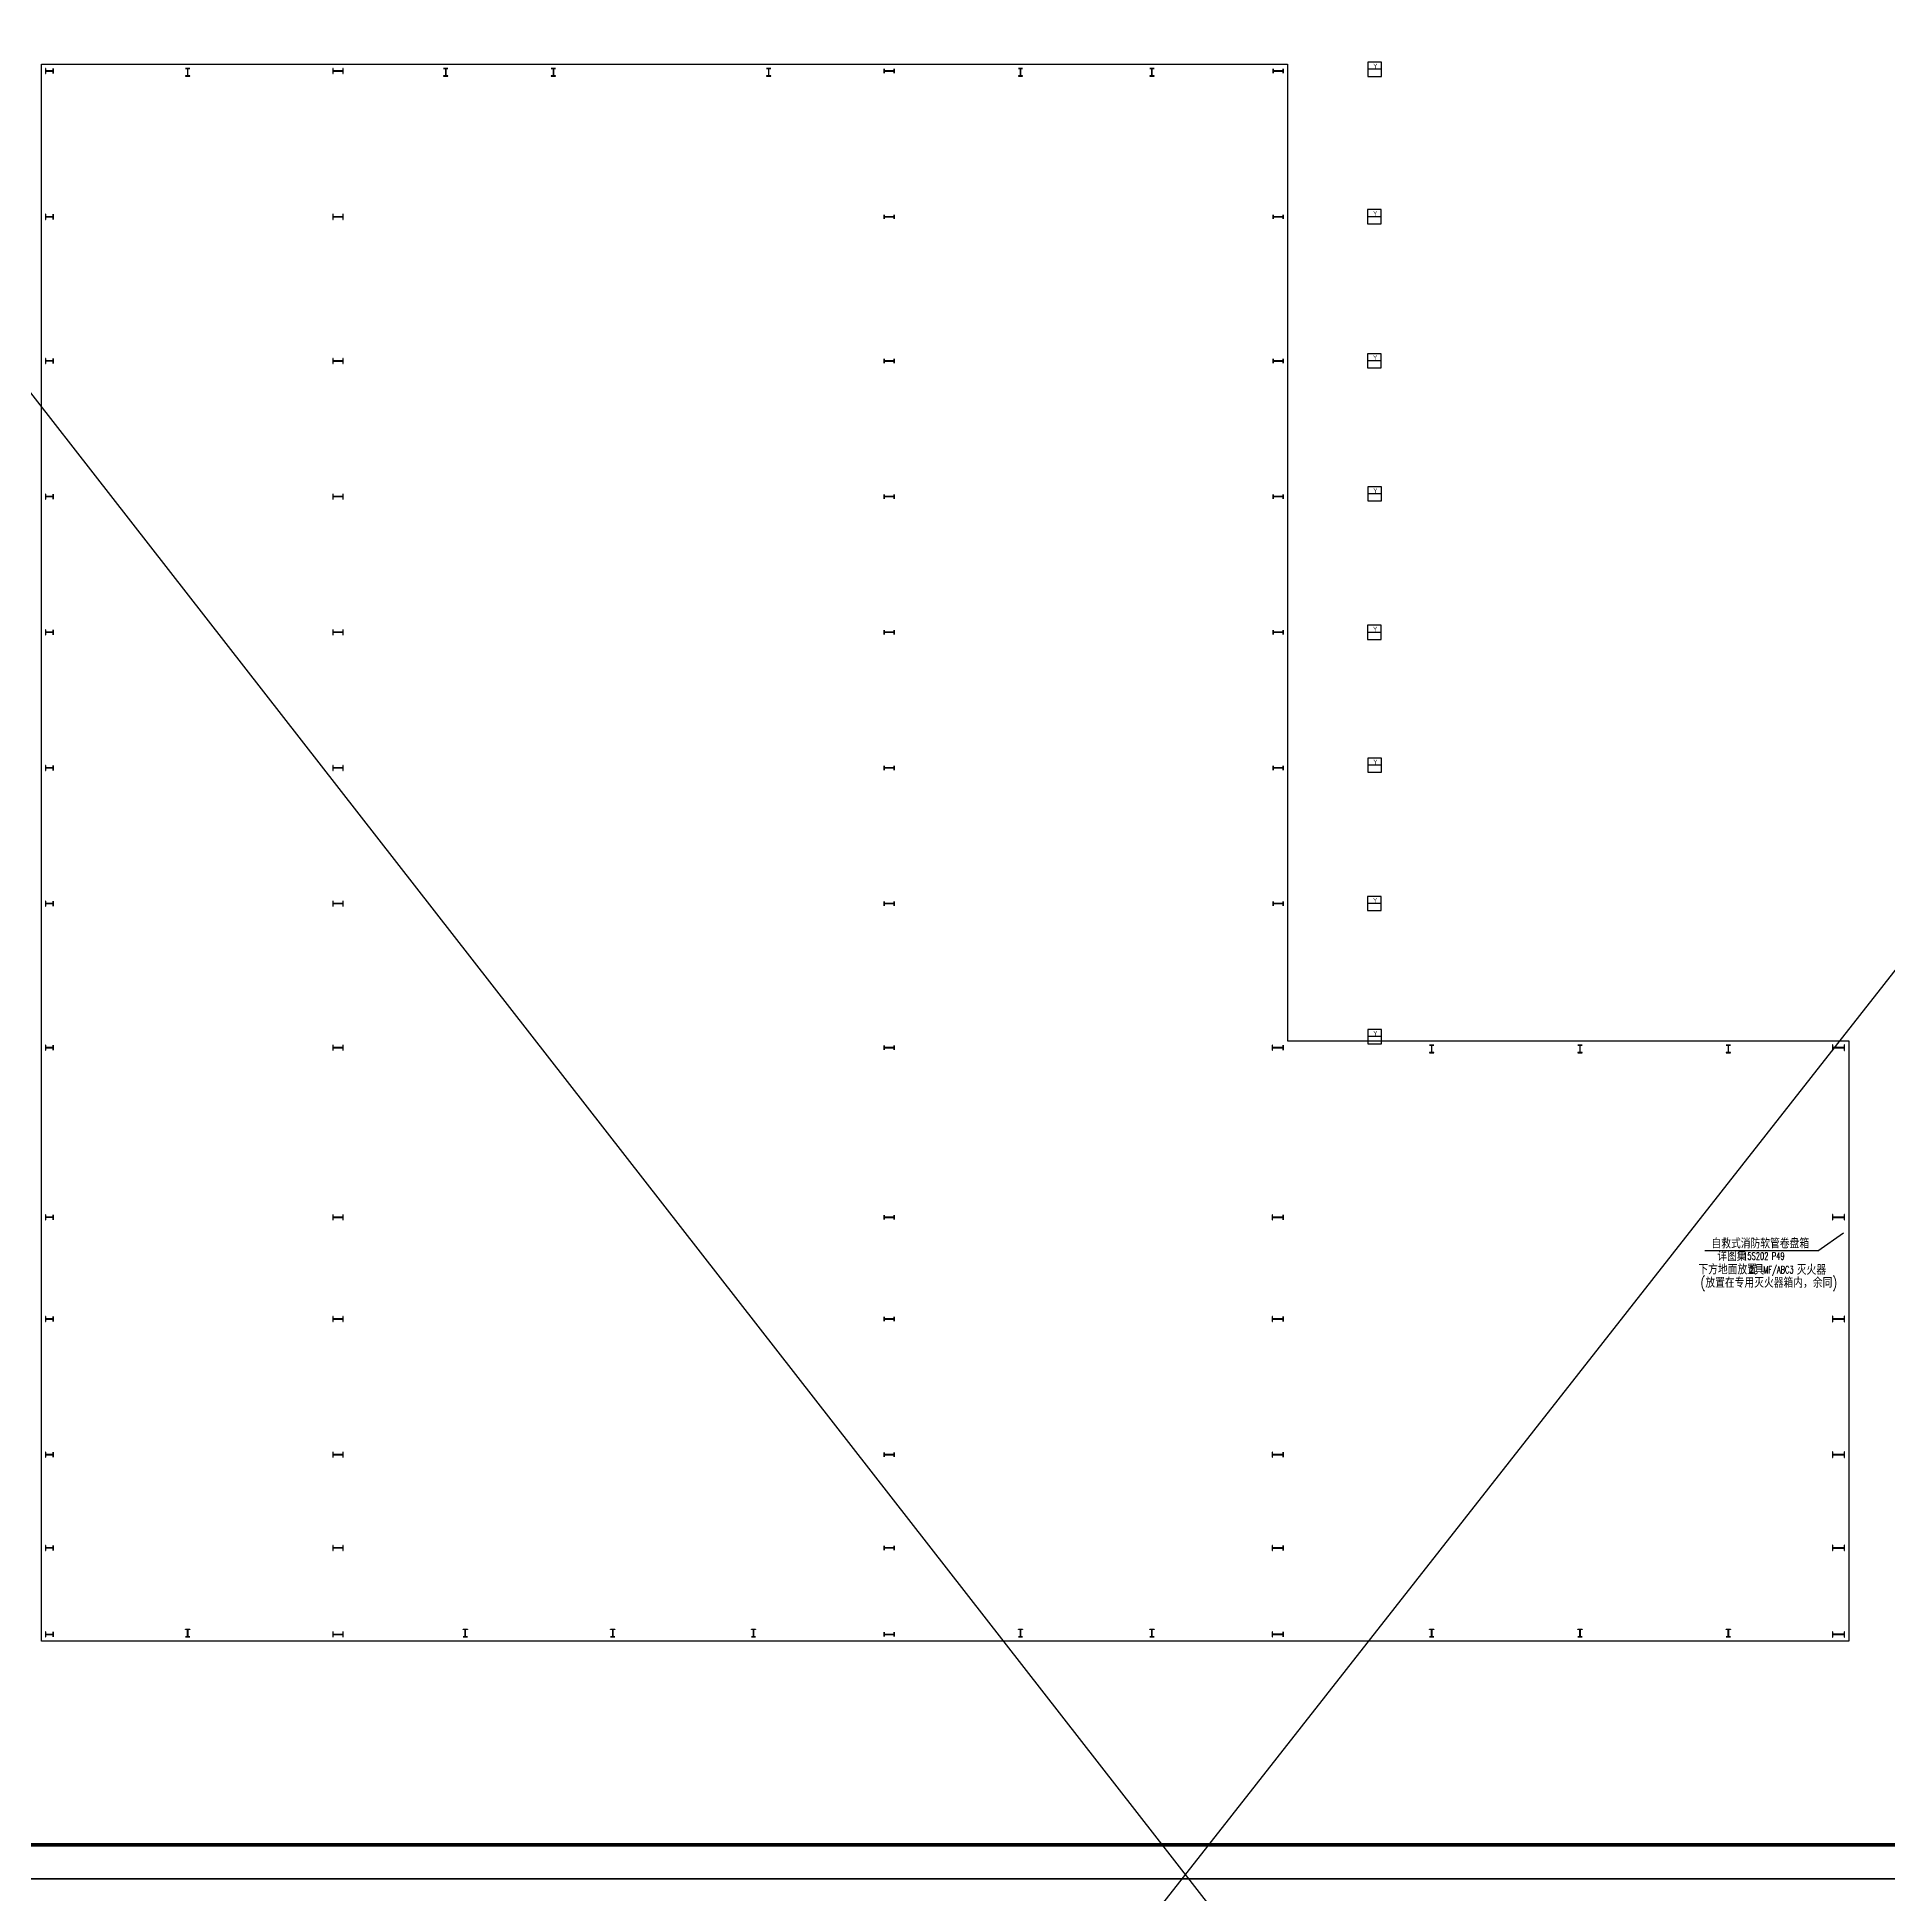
# Model space of a CAD drawing. Extents: x 69728788 to 150676229, y 20333219 to 43663798.
# Drawn here: x 74657465 to 74766683, y 20500599 to 20610153 of the extents above; entities that cross this region are included whole.
import ezdxf

# ---------------------------------------------------------------- set-up
doc = ezdxf.new("R2010")
doc.units = 0
doc.header["$LTSCALE"] = 1000
doc.header["$MEASUREMENT"] = 0
doc.layers.get('0').update_dxf_attribs({"linetype": 'CONTINUOUS'})
for name, color, linetype in [('0-排水标注', 7, 'CONTINUOUS'), ('PUB_TITLE', 4, 'CONTINUOUS'), ('TEXT_雨水', 7, 'CONTINUOUS'), ('VPIPE-消防', 1, 'TG_XH'), ('钢柱', 3, 'CONTINUOUS')]:
    doc.layers.add(name, color=color, linetype=linetype)
doc.styles.add('_HZTXT', font='tssdeng.shx', dxfattribs={"width": 0.8, "bigfont": 'tssdchn.shx'})
doc.styles.add('_TWT_PIPETEXT', font='SIMPLEX', dxfattribs={"width": 0.8, "height": 3.5, "bigfont": 'HZTXT'})
doc.styles.add('TG_LINETYPE', font='SIMPLEX', dxfattribs={"width": 0.8, "height": 3, "bigfont": 'HZTXT'})
doc.linetypes.add('TG_XH', pattern='A,2,-0.6,["XH",TG_LINETYPE,S=0.1,R=0,X=-0.52,Y=-0.15],0', length=2.6)

msp = doc.modelspace()

# ---------------------------------------------------------------- linework, layer by layer
for p, q in [((74736757.4, 20608255.6), (74735951.4, 20608255.6)), ((74736744.7, 20599562.1), (74735938.7, 20599562.1)), ((74736744.7, 20591064.5), (74735938.7, 20591064.5)), ((74736757.4, 20583223.4), (74735951.4, 20583223.4)), ((74736744.7, 20575051.4), (74735938.7, 20575051.4)), ((74736757.4, 20567223.4), (74735951.4, 20567223.4)), ((74736744.7, 20559058), (74735938.7, 20559058)), ((74736757.4, 20551209.8), (74735951.4, 20551209.8))]:
    msp.add_line(p, q)
at = {"color": 253}
msp.add_lwpolyline([(74657714.6, 20608558), (74731214.6, 20608558), (74731214.6, 20550958), (74764314.6, 20550958), (74764314.6, 20515558), (74657714.6, 20515558), (74657714.6, 20608558)], dxfattribs=at)
for points in [[(74736757.4, 20608672.8), (74735951.4, 20608672.8), (74735951.4, 20607838.3), (74736757.4, 20607838.3)], [(74736744.7, 20599979.4), (74735938.7, 20599979.4), (74735938.7, 20599144.9), (74736744.7, 20599144.9)], [(74736744.7, 20591481.8), (74735938.7, 20591481.8), (74735938.7, 20590647.3), (74736744.7, 20590647.3)], [(74736757.4, 20583640.7), (74735951.4, 20583640.7), (74735951.4, 20582806.2), (74736757.4, 20582806.2)], [(74736744.7, 20575468.7), (74735938.7, 20575468.7), (74735938.7, 20574634.2), (74736744.7, 20574634.2)], [(74736757.4, 20567640.7), (74735951.4, 20567640.7), (74735951.4, 20566806.2), (74736757.4, 20566806.2)], [(74736744.7, 20559475.3), (74735938.7, 20559475.3), (74735938.7, 20558640.8), (74736744.7, 20558640.8)], [(74736757.4, 20551627), (74735951.4, 20551627), (74735951.4, 20550792.5), (74736757.4, 20550792.5)]]:
    msp.add_lwpolyline(points, close=True)
at = {"layer": 'PUB_TITLE'}
for points in [[(74635286.8, 20501549.3), (74803486.8, 20501549.3), (74803486.8, 20620349.3), (74635286.8, 20620349.3)], [(74635286.8, 20382749.3), (74803486.8, 20382749.3), (74803486.8, 20501549.3), (74635286.8, 20501549.3)]]:
    msp.add_lwpolyline(points, close=True, dxfattribs=at)
at = {"layer": 'PUB_TITLE', "const_width": 200}
msp.add_lwpolyline([(74640286.8, 20503549.3), (74801486.8, 20503549.3), (74801486.8, 20618349.3), (74640286.8, 20618349.3)], close=True, dxfattribs=at)
at = {"layer": 'TEXT_雨水'}
for q in [(74764014.6, 20539638), (74755819.5, 20538570)]:
    msp.add_line((74762502.1, 20538570), q, dxfattribs=at)
at = {"layer": 'VPIPE-消防'}
for p, q in [((74596287.8, 20667149.1), (74856580.6, 20333219.5)), ((74843359.5, 20652405.7), (74620665.6, 20368576.7))]:
    msp.add_line(p, q, dxfattribs=at)
at = {"layer": '钢柱', "color": 253}
for points in [[(74657964.6, 20608308), (74657964.6, 20608008), (74657974.6, 20608008), (74657974.6, 20608155), (74658404.6, 20608155), (74658404.6, 20608008), (74658414.6, 20608008), (74658414.6, 20608308), (74658404.6, 20608308), (74658404.6, 20608161), (74657974.6, 20608161), (74657974.6, 20608308)], [(74666214.6, 20607858), (74666464.6, 20607858), (74666464.6, 20607868), (74666342.6, 20607868), (74666342.6, 20608298), (74666464.6, 20608298), (74666464.6, 20608308), (74666214.6, 20608308), (74666214.6, 20608298), (74666336.6, 20608298), (74666336.6, 20607868), (74666214.6, 20607868)], [(74674914.6, 20608308), (74674914.6, 20608008), (74674926.6, 20608008), (74674926.6, 20608154), (74675502.6, 20608154), (74675502.6, 20608008), (74675514.6, 20608008), (74675514.6, 20608308), (74675502.6, 20608308), (74675502.6, 20608162), (74674926.6, 20608162), (74674926.6, 20608308)], [(74681439.6, 20607858), (74681689.6, 20607858), (74681689.6, 20607868), (74681567.6, 20607868), (74681567.6, 20608298), (74681689.6, 20608298), (74681689.6, 20608308), (74681439.6, 20608308), (74681439.6, 20608298), (74681561.6, 20608298), (74681561.6, 20607868), (74681439.6, 20607868)], [(74687789.2, 20607858), (74688039.2, 20607858), (74688039.2, 20607868), (74687917.2, 20607868), (74687917.2, 20608298), (74688039.2, 20608298), (74688039.2, 20608308), (74687789.2, 20608308), (74687789.2, 20608298), (74687911.2, 20608298), (74687911.2, 20607868), (74687789.2, 20607868)], [(74700489.2, 20607858), (74700739.2, 20607858), (74700739.2, 20607868), (74700617.2, 20607868), (74700617.2, 20608298), (74700739.2, 20608298), (74700739.2, 20608308), (74700489.2, 20608308), (74700489.2, 20608298), (74700611.2, 20608298), (74700611.2, 20607868), (74700489.2, 20607868)], [(74707414.6, 20608283), (74707414.6, 20608033), (74707424.6, 20608033), (74707424.6, 20608154), (74708004.6, 20608154), (74708004.6, 20608033), (74708014.6, 20608033), (74708014.6, 20608283), (74708004.6, 20608283), (74708004.6, 20608162), (74707424.6, 20608162), (74707424.6, 20608283)], [(74715339.6, 20607858), (74715589.6, 20607858), (74715589.6, 20607868), (74715467.6, 20607868), (74715467.6, 20608298), (74715589.6, 20608298), (74715589.6, 20608308), (74715339.6, 20608308), (74715339.6, 20608298), (74715461.6, 20608298), (74715461.6, 20607868), (74715339.6, 20607868)], [(74723089.6, 20607858), (74723339.6, 20607858), (74723339.6, 20607868), (74723217.6, 20607868), (74723217.6, 20608298), (74723339.6, 20608298), (74723339.6, 20608308), (74723089.6, 20608308), (74723089.6, 20608298), (74723211.6, 20608298), (74723211.6, 20607868), (74723089.6, 20607868)], [(74730364.6, 20608283), (74730364.6, 20608033), (74730374.6, 20608033), (74730374.6, 20608154), (74730954.6, 20608154), (74730954.6, 20608033), (74730964.6, 20608033), (74730964.6, 20608283), (74730954.6, 20608283), (74730954.6, 20608162), (74730374.6, 20608162), (74730374.6, 20608283)], [(74657964.6, 20599708), (74657964.6, 20599408), (74657974.6, 20599408), (74657974.6, 20599555), (74658404.6, 20599555), (74658404.6, 20599408), (74658414.6, 20599408), (74658414.6, 20599708), (74658404.6, 20599708), (74658404.6, 20599561), (74657974.6, 20599561), (74657974.6, 20599708)], [(74674914.6, 20599708), (74674914.6, 20599408), (74674926.6, 20599408), (74674926.6, 20599554), (74675502.6, 20599554), (74675502.6, 20599408), (74675514.6, 20599408), (74675514.6, 20599708), (74675502.6, 20599708), (74675502.6, 20599562), (74674926.6, 20599562), (74674926.6, 20599708)], [(74707414.6, 20599683), (74707414.6, 20599433), (74707424.6, 20599433), (74707424.6, 20599554), (74708004.6, 20599554), (74708004.6, 20599433), (74708014.6, 20599433), (74708014.6, 20599683), (74708004.6, 20599683), (74708004.6, 20599562), (74707424.6, 20599562), (74707424.6, 20599683)], [(74730364.6, 20599683), (74730364.6, 20599433), (74730374.6, 20599433), (74730374.6, 20599554), (74730954.6, 20599554), (74730954.6, 20599433), (74730964.6, 20599433), (74730964.6, 20599683), (74730954.6, 20599683), (74730954.6, 20599562), (74730374.6, 20599562), (74730374.6, 20599683)], [(74657964.6, 20591208), (74657964.6, 20590908), (74657974.6, 20590908), (74657974.6, 20591055), (74658404.6, 20591055), (74658404.6, 20590908), (74658414.6, 20590908), (74658414.6, 20591208), (74658404.6, 20591208), (74658404.6, 20591061), (74657974.6, 20591061), (74657974.6, 20591208)], [(74674914.6, 20591208), (74674914.6, 20590908), (74674926.6, 20590908), (74674926.6, 20591054), (74675502.6, 20591054), (74675502.6, 20590908), (74675514.6, 20590908), (74675514.6, 20591208), (74675502.6, 20591208), (74675502.6, 20591062), (74674926.6, 20591062), (74674926.6, 20591208)], [(74707414.6, 20591183), (74707414.6, 20590933), (74707424.6, 20590933), (74707424.6, 20591054), (74708004.6, 20591054), (74708004.6, 20590933), (74708014.6, 20590933), (74708014.6, 20591183), (74708004.6, 20591183), (74708004.6, 20591062), (74707424.6, 20591062), (74707424.6, 20591183)], [(74730364.6, 20591183), (74730364.6, 20590933), (74730374.6, 20590933), (74730374.6, 20591054), (74730954.6, 20591054), (74730954.6, 20590933), (74730964.6, 20590933), (74730964.6, 20591183), (74730954.6, 20591183), (74730954.6, 20591062), (74730374.6, 20591062), (74730374.6, 20591183)], [(74657964.6, 20583208), (74657964.6, 20582908), (74657974.6, 20582908), (74657974.6, 20583055), (74658404.6, 20583055), (74658404.6, 20582908), (74658414.6, 20582908), (74658414.6, 20583208), (74658404.6, 20583208), (74658404.6, 20583061), (74657974.6, 20583061), (74657974.6, 20583208)], [(74674914.6, 20583208), (74674914.6, 20582908), (74674926.6, 20582908), (74674926.6, 20583054), (74675502.6, 20583054), (74675502.6, 20582908), (74675514.6, 20582908), (74675514.6, 20583208), (74675502.6, 20583208), (74675502.6, 20583062), (74674926.6, 20583062), (74674926.6, 20583208)], [(74707414.6, 20583183), (74707414.6, 20582933), (74707424.6, 20582933), (74707424.6, 20583054), (74708004.6, 20583054), (74708004.6, 20582933), (74708014.6, 20582933), (74708014.6, 20583183), (74708004.6, 20583183), (74708004.6, 20583062), (74707424.6, 20583062), (74707424.6, 20583183)], [(74730364.6, 20583183), (74730364.6, 20582933), (74730374.6, 20582933), (74730374.6, 20583054), (74730954.6, 20583054), (74730954.6, 20582933), (74730964.6, 20582933), (74730964.6, 20583183), (74730954.6, 20583183), (74730954.6, 20583062), (74730374.6, 20583062), (74730374.6, 20583183)], [(74657964.6, 20575208), (74657964.6, 20574908), (74657974.6, 20574908), (74657974.6, 20575055), (74658404.6, 20575055), (74658404.6, 20574908), (74658414.6, 20574908), (74658414.6, 20575208), (74658404.6, 20575208), (74658404.6, 20575061), (74657974.6, 20575061), (74657974.6, 20575208)], [(74674914.6, 20575208), (74674914.6, 20574908), (74674926.6, 20574908), (74674926.6, 20575054), (74675502.6, 20575054), (74675502.6, 20574908), (74675514.6, 20574908), (74675514.6, 20575208), (74675502.6, 20575208), (74675502.6, 20575062), (74674926.6, 20575062), (74674926.6, 20575208)], [(74707414.6, 20575183), (74707414.6, 20574933), (74707424.6, 20574933), (74707424.6, 20575054), (74708004.6, 20575054), (74708004.6, 20574933), (74708014.6, 20574933), (74708014.6, 20575183), (74708004.6, 20575183), (74708004.6, 20575062), (74707424.6, 20575062), (74707424.6, 20575183)], [(74730364.6, 20575183), (74730364.6, 20574933), (74730374.6, 20574933), (74730374.6, 20575054), (74730954.6, 20575054), (74730954.6, 20574933), (74730964.6, 20574933), (74730964.6, 20575183), (74730954.6, 20575183), (74730954.6, 20575062), (74730374.6, 20575062), (74730374.6, 20575183)], [(74657964.6, 20567208), (74657964.6, 20566908), (74657974.6, 20566908), (74657974.6, 20567055), (74658404.6, 20567055), (74658404.6, 20566908), (74658414.6, 20566908), (74658414.6, 20567208), (74658404.6, 20567208), (74658404.6, 20567061), (74657974.6, 20567061), (74657974.6, 20567208)], [(74674914.6, 20567208), (74674914.6, 20566908), (74674926.6, 20566908), (74674926.6, 20567054), (74675502.6, 20567054), (74675502.6, 20566908), (74675514.6, 20566908), (74675514.6, 20567208), (74675502.6, 20567208), (74675502.6, 20567062), (74674926.6, 20567062), (74674926.6, 20567208)], [(74707414.6, 20567183), (74707414.6, 20566933), (74707424.6, 20566933), (74707424.6, 20567054), (74708004.6, 20567054), (74708004.6, 20566933), (74708014.6, 20566933), (74708014.6, 20567183), (74708004.6, 20567183), (74708004.6, 20567062), (74707424.6, 20567062), (74707424.6, 20567183)], [(74730364.6, 20567183), (74730364.6, 20566933), (74730374.6, 20566933), (74730374.6, 20567054), (74730954.6, 20567054), (74730954.6, 20566933), (74730964.6, 20566933), (74730964.6, 20567183), (74730954.6, 20567183), (74730954.6, 20567062), (74730374.6, 20567062), (74730374.6, 20567183)], [(74657964.6, 20559208), (74657964.6, 20558908), (74657974.6, 20558908), (74657974.6, 20559055), (74658404.6, 20559055), (74658404.6, 20558908), (74658414.6, 20558908), (74658414.6, 20559208), (74658404.6, 20559208), (74658404.6, 20559061), (74657974.6, 20559061), (74657974.6, 20559208)], [(74674914.6, 20559208), (74674914.6, 20558908), (74674926.6, 20558908), (74674926.6, 20559054), (74675502.6, 20559054), (74675502.6, 20558908), (74675514.6, 20558908), (74675514.6, 20559208), (74675502.6, 20559208), (74675502.6, 20559062), (74674926.6, 20559062), (74674926.6, 20559208)], [(74707414.6, 20559183), (74707414.6, 20558933), (74707424.6, 20558933), (74707424.6, 20559054), (74708004.6, 20559054), (74708004.6, 20558933), (74708014.6, 20558933), (74708014.6, 20559183), (74708004.6, 20559183), (74708004.6, 20559062), (74707424.6, 20559062), (74707424.6, 20559183)], [(74730364.6, 20559183), (74730364.6, 20558933), (74730374.6, 20558933), (74730374.6, 20559054), (74730954.6, 20559054), (74730954.6, 20558933), (74730964.6, 20558933), (74730964.6, 20559183), (74730954.6, 20559183), (74730954.6, 20559062), (74730374.6, 20559062), (74730374.6, 20559183)], [(74657964.6, 20550708), (74657964.6, 20550408), (74657974.6, 20550408), (74657974.6, 20550555), (74658404.6, 20550555), (74658404.6, 20550408), (74658414.6, 20550408), (74658414.6, 20550708), (74658404.6, 20550708), (74658404.6, 20550561), (74657974.6, 20550561), (74657974.6, 20550708)], [(74674914.6, 20550708), (74674914.6, 20550408), (74674926.6, 20550408), (74674926.6, 20550554), (74675502.6, 20550554), (74675502.6, 20550408), (74675514.6, 20550408), (74675514.6, 20550708), (74675502.6, 20550708), (74675502.6, 20550562), (74674926.6, 20550562), (74674926.6, 20550708)], [(74707414.6, 20550683), (74707414.6, 20550433), (74707424.6, 20550433), (74707424.6, 20550554), (74708004.6, 20550554), (74708004.6, 20550433), (74708014.6, 20550433), (74708014.6, 20550683), (74708004.6, 20550683), (74708004.6, 20550562), (74707424.6, 20550562), (74707424.6, 20550683)], [(74730314.6, 20550708), (74730314.6, 20550408), (74730326.6, 20550408), (74730326.6, 20550553), (74730952.6, 20550553), (74730952.6, 20550408), (74730964.6, 20550408), (74730964.6, 20550708), (74730952.6, 20550708), (74730952.6, 20550563), (74730326.6, 20550563), (74730326.6, 20550708)], [(74739589.6, 20550258), (74739839.6, 20550258), (74739839.6, 20550268), (74739717.6, 20550268), (74739717.6, 20550698), (74739839.6, 20550698), (74739839.6, 20550708), (74739589.6, 20550708), (74739589.6, 20550698), (74739711.6, 20550698), (74739711.6, 20550268), (74739589.6, 20550268)], [(74748339.6, 20550258), (74748589.6, 20550258), (74748589.6, 20550268), (74748467.6, 20550268), (74748467.6, 20550698), (74748589.6, 20550698), (74748589.6, 20550708), (74748339.6, 20550708), (74748339.6, 20550698), (74748461.6, 20550698), (74748461.6, 20550268), (74748339.6, 20550268)], [(74757089.6, 20550258), (74757339.6, 20550258), (74757339.6, 20550268), (74757217.6, 20550268), (74757217.6, 20550698), (74757339.6, 20550698), (74757339.6, 20550708), (74757089.6, 20550708), (74757089.6, 20550698), (74757211.6, 20550698), (74757211.6, 20550268), (74757089.6, 20550268)], [(74763364.6, 20550718), (74763364.6, 20550398), (74763378.6, 20550398), (74763378.6, 20550553), (74764050.6, 20550553), (74764050.6, 20550398), (74764064.6, 20550398), (74764064.6, 20550718), (74764050.6, 20550718), (74764050.6, 20550563), (74763378.6, 20550563), (74763378.6, 20550718)], [(74657964.6, 20540708), (74657964.6, 20540408), (74657974.6, 20540408), (74657974.6, 20540555), (74658404.6, 20540555), (74658404.6, 20540408), (74658414.6, 20540408), (74658414.6, 20540708), (74658404.6, 20540708), (74658404.6, 20540561), (74657974.6, 20540561), (74657974.6, 20540708)], [(74674914.6, 20540708), (74674914.6, 20540408), (74674926.6, 20540408), (74674926.6, 20540554), (74675502.6, 20540554), (74675502.6, 20540408), (74675514.6, 20540408), (74675514.6, 20540708), (74675502.6, 20540708), (74675502.6, 20540562), (74674926.6, 20540562), (74674926.6, 20540708)], [(74707414.6, 20540683), (74707414.6, 20540433), (74707424.6, 20540433), (74707424.6, 20540554), (74708004.6, 20540554), (74708004.6, 20540433), (74708014.6, 20540433), (74708014.6, 20540683), (74708004.6, 20540683), (74708004.6, 20540562), (74707424.6, 20540562), (74707424.6, 20540683)], [(74730314.6, 20540708), (74730314.6, 20540408), (74730326.6, 20540408), (74730326.6, 20540553), (74730952.6, 20540553), (74730952.6, 20540408), (74730964.6, 20540408), (74730964.6, 20540708), (74730952.6, 20540708), (74730952.6, 20540563), (74730326.6, 20540563), (74730326.6, 20540708)], [(74763364.6, 20540718), (74763364.6, 20540398), (74763378.6, 20540398), (74763378.6, 20540553), (74764050.6, 20540553), (74764050.6, 20540398), (74764064.6, 20540398), (74764064.6, 20540718), (74764050.6, 20540718), (74764050.6, 20540563), (74763378.6, 20540563), (74763378.6, 20540718)], [(74657964.6, 20534708), (74657964.6, 20534408), (74657974.6, 20534408), (74657974.6, 20534555), (74658404.6, 20534555), (74658404.6, 20534408), (74658414.6, 20534408), (74658414.6, 20534708), (74658404.6, 20534708), (74658404.6, 20534561), (74657974.6, 20534561), (74657974.6, 20534708)], [(74674914.6, 20534708), (74674914.6, 20534408), (74674926.6, 20534408), (74674926.6, 20534554), (74675502.6, 20534554), (74675502.6, 20534408), (74675514.6, 20534408), (74675514.6, 20534708), (74675502.6, 20534708), (74675502.6, 20534562), (74674926.6, 20534562), (74674926.6, 20534708)], [(74730314.6, 20534708), (74730314.6, 20534408), (74730326.6, 20534408), (74730326.6, 20534553), (74730952.6, 20534553), (74730952.6, 20534408), (74730964.6, 20534408), (74730964.6, 20534708), (74730952.6, 20534708), (74730952.6, 20534563), (74730326.6, 20534563), (74730326.6, 20534708)], [(74763364.6, 20534718), (74763364.6, 20534398), (74763378.6, 20534398), (74763378.6, 20534553), (74764050.6, 20534553), (74764050.6, 20534398), (74764064.6, 20534398), (74764064.6, 20534718), (74764050.6, 20534718), (74764050.6, 20534563), (74763378.6, 20534563), (74763378.6, 20534718)], [(74707414.6, 20534683), (74707414.6, 20534433), (74707424.6, 20534433), (74707424.6, 20534554), (74708004.6, 20534554), (74708004.6, 20534433), (74708014.6, 20534433), (74708014.6, 20534683), (74708004.6, 20534683), (74708004.6, 20534562), (74707424.6, 20534562), (74707424.6, 20534683)], [(74657964.6, 20526708), (74657964.6, 20526408), (74657974.6, 20526408), (74657974.6, 20526555), (74658404.6, 20526555), (74658404.6, 20526408), (74658414.6, 20526408), (74658414.6, 20526708), (74658404.6, 20526708), (74658404.6, 20526561), (74657974.6, 20526561), (74657974.6, 20526708)], [(74674914.6, 20526708), (74674914.6, 20526408), (74674926.6, 20526408), (74674926.6, 20526554), (74675502.6, 20526554), (74675502.6, 20526408), (74675514.6, 20526408), (74675514.6, 20526708), (74675502.6, 20526708), (74675502.6, 20526562), (74674926.6, 20526562), (74674926.6, 20526708)], [(74707414.6, 20526683), (74707414.6, 20526433), (74707424.6, 20526433), (74707424.6, 20526554), (74708004.6, 20526554), (74708004.6, 20526433), (74708014.6, 20526433), (74708014.6, 20526683), (74708004.6, 20526683), (74708004.6, 20526562), (74707424.6, 20526562), (74707424.6, 20526683)], [(74730314.6, 20526708), (74730314.6, 20526408), (74730326.6, 20526408), (74730326.6, 20526553), (74730952.6, 20526553), (74730952.6, 20526408), (74730964.6, 20526408), (74730964.6, 20526708), (74730952.6, 20526708), (74730952.6, 20526563), (74730326.6, 20526563), (74730326.6, 20526708)], [(74763364.6, 20526718), (74763364.6, 20526398), (74763378.6, 20526398), (74763378.6, 20526553), (74764050.6, 20526553), (74764050.6, 20526398), (74764064.6, 20526398), (74764064.6, 20526718), (74764050.6, 20526718), (74764050.6, 20526563), (74763378.6, 20526563), (74763378.6, 20526718)], [(74657964.6, 20521208), (74657964.6, 20520908), (74657974.6, 20520908), (74657974.6, 20521055), (74658404.6, 20521055), (74658404.6, 20520908), (74658414.6, 20520908), (74658414.6, 20521208), (74658404.6, 20521208), (74658404.6, 20521061), (74657974.6, 20521061), (74657974.6, 20521208)], [(74674914.6, 20521208), (74674914.6, 20520908), (74674926.6, 20520908), (74674926.6, 20521054), (74675502.6, 20521054), (74675502.6, 20520908), (74675514.6, 20520908), (74675514.6, 20521208), (74675502.6, 20521208), (74675502.6, 20521062), (74674926.6, 20521062), (74674926.6, 20521208)], [(74707414.6, 20521183), (74707414.6, 20520933), (74707424.6, 20520933), (74707424.6, 20521054), (74708004.6, 20521054), (74708004.6, 20520933), (74708014.6, 20520933), (74708014.6, 20521183), (74708004.6, 20521183), (74708004.6, 20521062), (74707424.6, 20521062), (74707424.6, 20521183)], [(74730314.6, 20521208), (74730314.6, 20520908), (74730326.6, 20520908), (74730326.6, 20521053), (74730952.6, 20521053), (74730952.6, 20520908), (74730964.6, 20520908), (74730964.6, 20521208), (74730952.6, 20521208), (74730952.6, 20521063), (74730326.6, 20521063), (74730326.6, 20521208)], [(74763364.6, 20521218), (74763364.6, 20520898), (74763378.6, 20520898), (74763378.6, 20521053), (74764050.6, 20521053), (74764050.6, 20520898), (74764064.6, 20520898), (74764064.6, 20521218), (74764050.6, 20521218), (74764050.6, 20521063), (74763378.6, 20521063), (74763378.6, 20521218)], [(74657964.6, 20516108), (74657964.6, 20515808), (74657974.6, 20515808), (74657974.6, 20515955), (74658404.6, 20515955), (74658404.6, 20515808), (74658414.6, 20515808), (74658414.6, 20516108), (74658404.6, 20516108), (74658404.6, 20515961), (74657974.6, 20515961), (74657974.6, 20516108)], [(74666214.6, 20516258), (74666464.6, 20516258), (74666464.6, 20516248), (74666342.6, 20516248), (74666342.6, 20515818), (74666464.6, 20515818), (74666464.6, 20515808), (74666214.6, 20515808), (74666214.6, 20515818), (74666336.6, 20515818), (74666336.6, 20516248), (74666214.6, 20516248)], [(74674914.6, 20516108), (74674914.6, 20515808), (74674926.6, 20515808), (74674926.6, 20515954), (74675502.6, 20515954), (74675502.6, 20515808), (74675514.6, 20515808), (74675514.6, 20516108), (74675502.6, 20516108), (74675502.6, 20515962), (74674926.6, 20515962), (74674926.6, 20516108)], [(74682589.9, 20516258), (74682839.9, 20516258), (74682839.9, 20516248), (74682717.9, 20516248), (74682717.9, 20515818), (74682839.9, 20515818), (74682839.9, 20515808), (74682589.9, 20515808), (74682589.9, 20515818), (74682711.9, 20515818), (74682711.9, 20516248), (74682589.9, 20516248)], [(74691289.2, 20516258), (74691539.2, 20516258), (74691539.2, 20516248), (74691417.2, 20516248), (74691417.2, 20515818), (74691539.2, 20515818), (74691539.2, 20515808), (74691289.2, 20515808), (74691289.2, 20515818), (74691411.2, 20515818), (74691411.2, 20516248), (74691289.2, 20516248)], [(74699589.2, 20516258), (74699839.2, 20516258), (74699839.2, 20516248), (74699717.2, 20516248), (74699717.2, 20515818), (74699839.2, 20515818), (74699839.2, 20515808), (74699589.2, 20515808), (74699589.2, 20515818), (74699711.2, 20515818), (74699711.2, 20516248), (74699589.2, 20516248)], [(74707414.6, 20516083), (74707414.6, 20515833), (74707424.6, 20515833), (74707424.6, 20515954), (74708004.6, 20515954), (74708004.6, 20515833), (74708014.6, 20515833), (74708014.6, 20516083), (74708004.6, 20516083), (74708004.6, 20515962), (74707424.6, 20515962), (74707424.6, 20516083)], [(74715339.6, 20516258), (74715589.6, 20516258), (74715589.6, 20516248), (74715467.6, 20516248), (74715467.6, 20515818), (74715589.6, 20515818), (74715589.6, 20515808), (74715339.6, 20515808), (74715339.6, 20515818), (74715461.6, 20515818), (74715461.6, 20516248), (74715339.6, 20516248)], [(74723089.6, 20516258), (74723339.6, 20516258), (74723339.6, 20516248), (74723217.6, 20516248), (74723217.6, 20515818), (74723339.6, 20515818), (74723339.6, 20515808), (74723089.6, 20515808), (74723089.6, 20515818), (74723211.6, 20515818), (74723211.6, 20516248), (74723089.6, 20516248)], [(74730314.6, 20516108), (74730314.6, 20515808), (74730326.6, 20515808), (74730326.6, 20515953), (74730952.6, 20515953), (74730952.6, 20515808), (74730964.6, 20515808), (74730964.6, 20516108), (74730952.6, 20516108), (74730952.6, 20515963), (74730326.6, 20515963), (74730326.6, 20516108)], [(74739589.6, 20516258), (74739839.6, 20516258), (74739839.6, 20516248), (74739717.6, 20516248), (74739717.6, 20515818), (74739839.6, 20515818), (74739839.6, 20515808), (74739589.6, 20515808), (74739589.6, 20515818), (74739711.6, 20515818), (74739711.6, 20516248), (74739589.6, 20516248)], [(74748339.6, 20516258), (74748589.6, 20516258), (74748589.6, 20516248), (74748467.6, 20516248), (74748467.6, 20515818), (74748589.6, 20515818), (74748589.6, 20515808), (74748339.6, 20515808), (74748339.6, 20515818), (74748461.6, 20515818), (74748461.6, 20516248), (74748339.6, 20516248)], [(74757089.6, 20516258), (74757339.6, 20516258), (74757339.6, 20516248), (74757217.6, 20516248), (74757217.6, 20515818), (74757339.6, 20515818), (74757339.6, 20515808), (74757089.6, 20515808), (74757089.6, 20515818), (74757211.6, 20515818), (74757211.6, 20516248), (74757089.6, 20516248)], [(74763364.6, 20516118), (74763364.6, 20515798), (74763378.6, 20515798), (74763378.6, 20515953), (74764050.6, 20515953), (74764050.6, 20515798), (74764064.6, 20515798), (74764064.6, 20516118), (74764050.6, 20516118), (74764050.6, 20515963), (74763378.6, 20515963), (74763378.6, 20516118)]]:
    msp.add_lwpolyline(points, close=True, dxfattribs=at)

# ---------------------------------------------------------------- texts
at = {"layer": '0-排水标注', "style": '_HZTXT', "width": 0.8}
for p in [(74736271.5, 20608285.2), (74736258.8, 20599591.8), (74736258.8, 20591094.2), (74736271.5, 20583253.1), (74736258.8, 20575081.1), (74736271.5, 20567253.1), (74736258.8, 20559087.7), (74736271.5, 20551239.4)]:
    msp.add_text('Y', height=300, rotation=0, dxfattribs=at).set_placement(p)
at = {"layer": 'TEXT_雨水', "style": '_TWT_PIPETEXT'}
for s, height, width, p in [('自救式消防软管卷盘箱', 600, 0.8, (74756220.3, 20538717.4)), ('详图集', 600, 0.8, (74756563.1, 20537971.7)), ('15S202 P49', 428.57, 0.64, (74758092.4, 20538057.4)), ('下方地面放置', 600, 0.8, (74755448.8, 20537187.4)), ('(放置在专用灭火器箱内，余同)', 600, 0.8, (74755575.1, 20536405.6)), ('2', 428.6, 0.64, (74758462.4, 20537253.1)), ('具', 600, 0.8, (74758749.5, 20537167.4)), ('MF/ABC3', 428.57, 0.64, (74759279.7, 20537251.1)), ('灭火器', 600, 0.8, (74761254.5, 20537165.4))]:
    msp.add_text(s, height=height, dxfattribs=dict(at, width=width)).set_placement(p)

doc.saveas('drawing.dxf')
